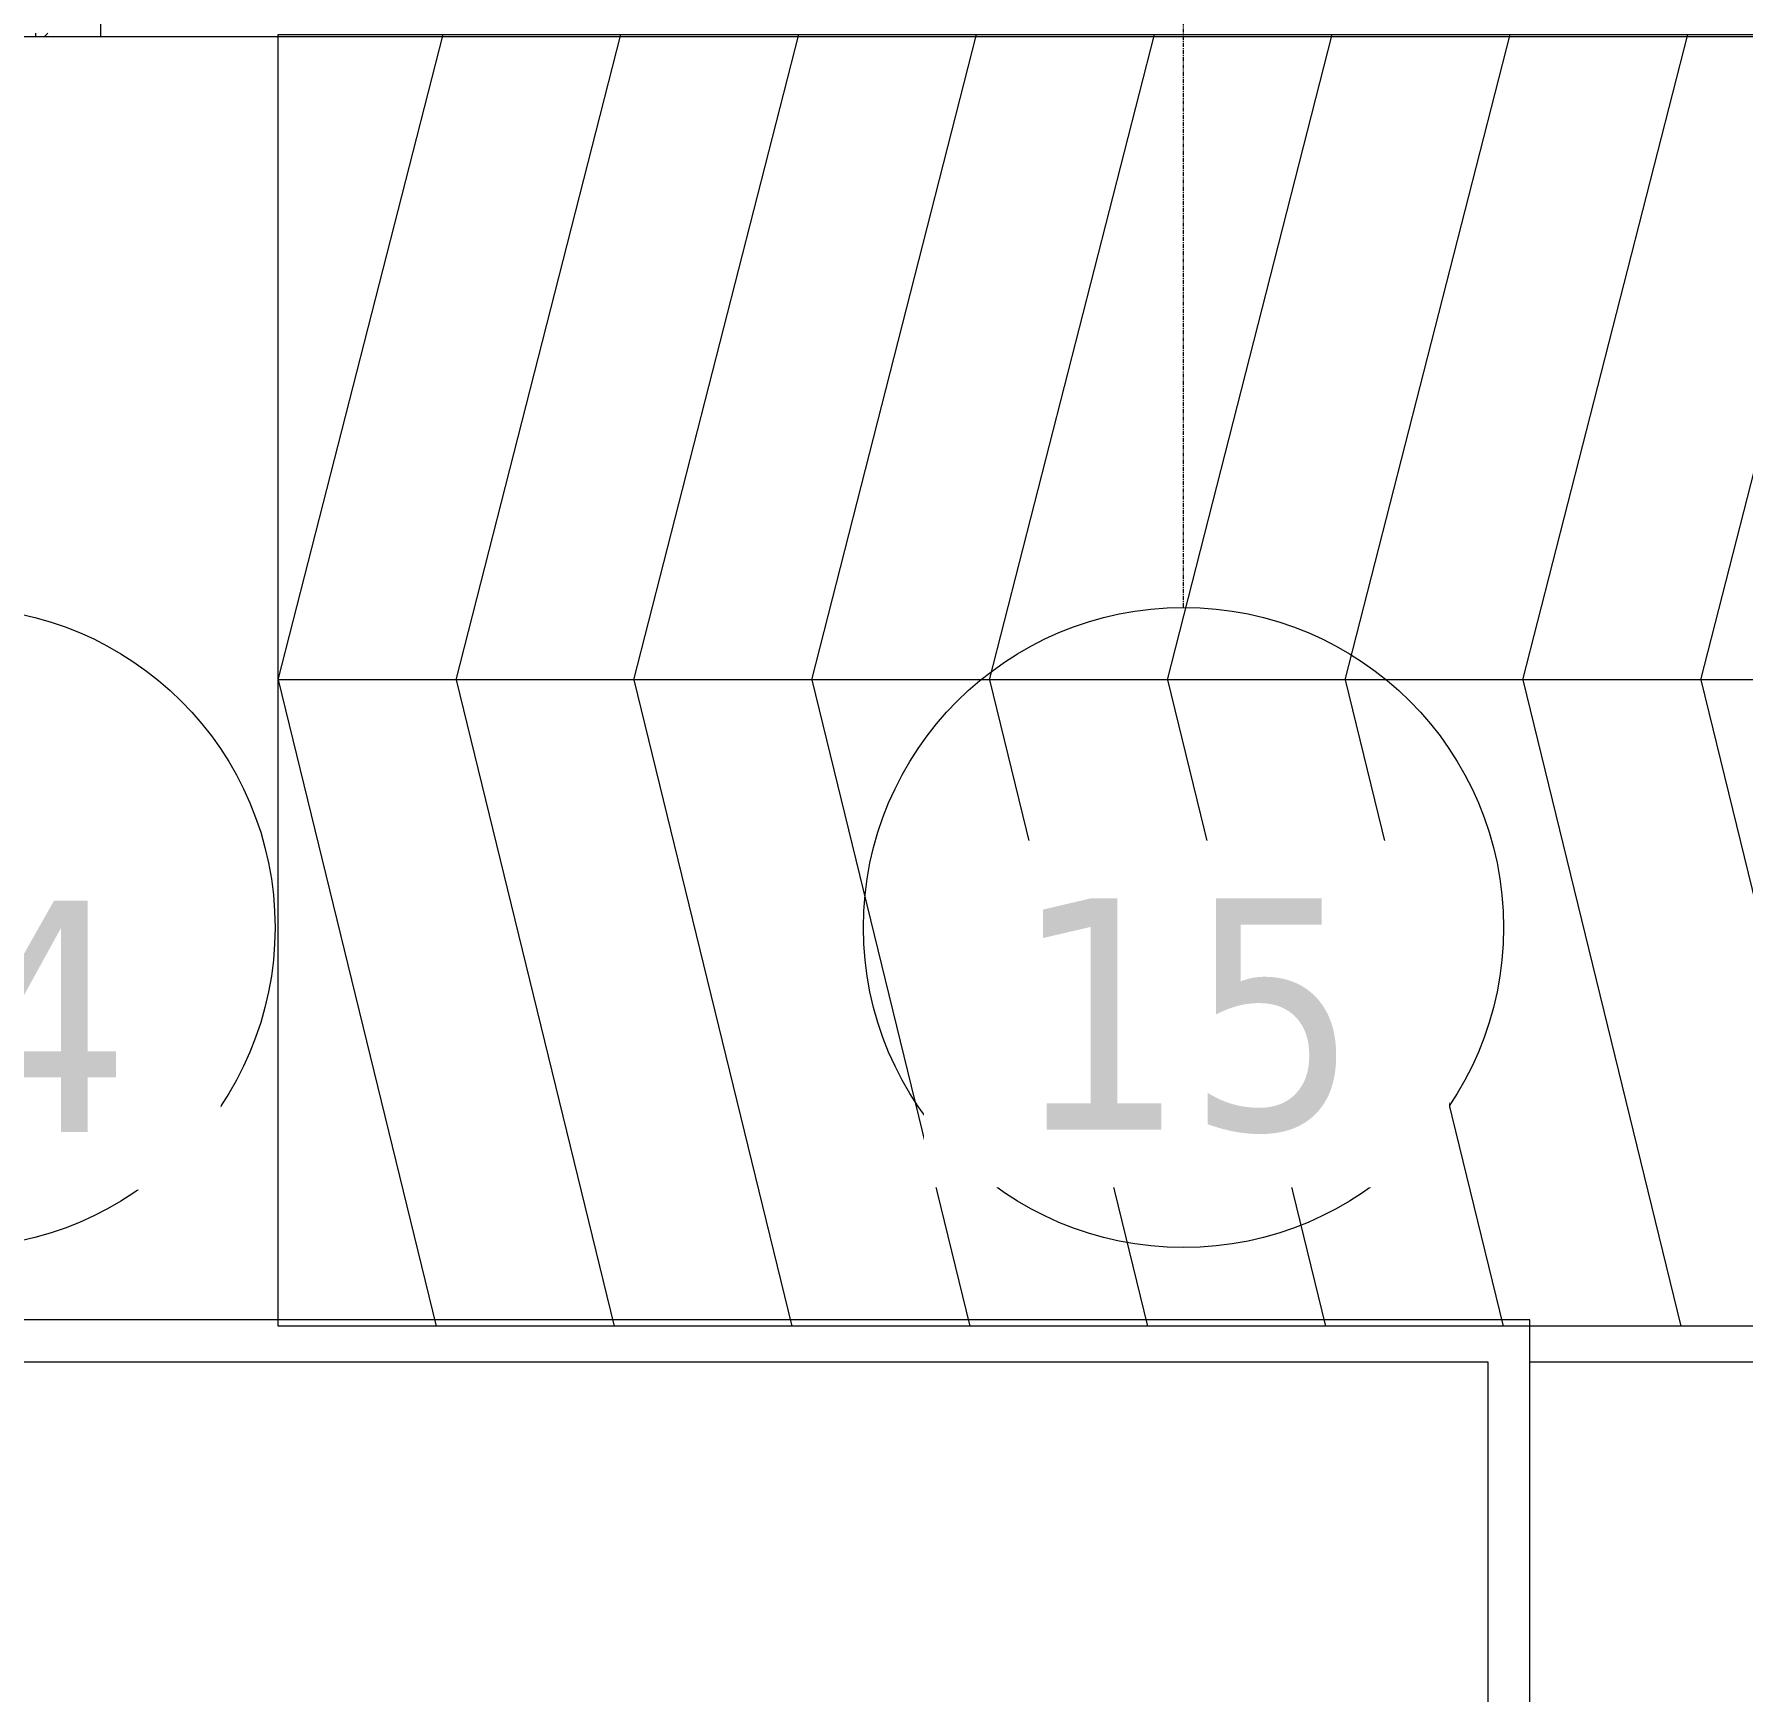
# Model space of a CAD drawing. Header units: millimetres. Extents: x 5356 to 209803, y -16346 to 109894.
# Drawn here: x 118497 to 123783, y 12106 to 17234 of the extents above; entities that cross this region are included whole.
import ezdxf

# ---------------------------------------------------------------- set-up
doc = ezdxf.new("R2010")
doc.units = ezdxf.units.MM
doc.linetypes.add('Grid Line', pattern=[22.225, 12.7, -3.175, 3.175, -3.175])
for name, color, linetype, lineweight in [('A-DETL-THIN', 151, 'Continuous', 9), ('A-FLOR', 192, 'Continuous', 9), ('A-WALL', 113, 'Continuous', 9), ('A-WALL-3', 113, 'Continuous', 18), ('A-WALL-PATT-3', 111, 'Continuous', 9), ('S-GRID-1', 1, 'Grid Line', 9), ('S-GRID-IDEN', 1, 'Continuous', 9)]:
    doc.layers.add(name, color=color, linetype=linetype, lineweight=lineweight)
doc.styles.add('Tahoma_B', font='tahomabd_0.ttf', dxfattribs={"height": 715})

# ---------------------------------------------------------------- blocks, each defined once
blk = doc.blocks.new('Grid - M_Grid Head - Circle-353313-TKCS_MB ĐỊNH VỊ MỐC TỌA ĐỘ CÔNG TRÌNH')
at = {"layer": 'S-GRID-IDEN'}
blk.add_circle((0, 0), 4.5, dxfattribs=at)

msp = doc.modelspace()

# ---------------------------------------------------------------- hatches: boundary and pattern name
at = {"layer": 'A-WALL-PATT-3'}
h = msp.add_hatch(dxfattribs=at)
h.set_pattern_fill('FP_1', color=256, style=0, pattern_type=2)
h.set_pattern_definition([(45, (0, 0), (-124.4508, 124.4508), [])])
h.paths.add_polyline_path([(118702.6, 17226.9), (118702.6, 17236.9), (118502.6, 17236.9), (118502.6, 17226.9)])
h.paths.add_polyline_path([(118702.6, 17436.9), (118702.6, 20336.9), (118502.6, 20336.9), (118502.6, 17436.9)])

# ---------------------------------------------------------------- linework, layer by layer
at = {"layer": 'A-DETL-THIN'}
for p, q in [((119252.6, 17232.3), (127252.6, 17232.3)), ((119252.6, 13236.9), (119252.6, 17232.3)), ((119252.6, 15236.9), (119762.6, 17232.3)), ((119802.6, 15236.9), (120312.6, 17232.3)), ((120352.6, 15236.9), (120862.6, 17232.3)), ((120902.6, 15236.9), (121412.6, 17232.3)), ((121452.6, 15236.9), (121962.6, 17232.3)), ((122002.6, 15236.9), (122512.6, 17232.3)), ((122552.6, 15236.9), (123062.6, 17232.3)), ((123102.6, 15236.9), (123612.6, 17232.3)), ((123652.6, 15236.9), (124162.6, 17232.3)), ((127252.6, 15236.9), (119252.6, 15236.9)), ((119252.6, 15236.9), (119741.3, 13236.9)), ((119802.6, 15236.9), (120291.3, 13236.9)), ((120352.6, 15236.9), (120841.3, 13236.9)), ((120902.6, 15236.9), (121391.3, 13236.9)), ((121452.6, 15236.9), (121941.3, 13236.9)), ((122002.6, 15236.9), (122491.3, 13236.9)), ((122552.6, 15236.9), (123041.3, 13236.9)), ((123102.6, 15236.9), (123591.3, 13236.9)), ((123652.6, 15236.9), (124141.3, 13236.9)), ((127252.6, 13236.9), (119252.6, 13236.9))]:
    msp.add_line(p, q, dxfattribs=at)
at = {"layer": 'A-FLOR'}
for p, q in [((119252.6, 13256.9), (119252.6, 17226.9)), ((123123.5, 13256.9), (115083.5, 13256.9)), ((123123.5, 8088.2), (123123.5, 13256.9)), ((125332.6, 13236.9), (123123.5, 13236.9)), ((115213.5, 13126.9), (122993.5, 13126.9)), ((122993.5, 13126.9), (122993.5, 8088.2)), ((123123.5, 13126.9), (132281.5, 13126.9))]:
    msp.add_line(p, q, dxfattribs=at)
at = {"layer": 'A-WALL'}
for p, q in [((118702.6, 17436.9), (118702.6, 17226.9)), ((118502.6, 17226.9), (118502.6, 17236.9))]:
    msp.add_line(p, q, dxfattribs=at)
at = {"layer": 'A-WALL-3'}
msp.add_line((118242.6, 17226.9), (127262.6, 17226.9), dxfattribs=at)
at = {"layer": 'S-GRID-1'}
msp.add_line((122052.6, 15460.6), (122052.6, 20960.6), dxfattribs=at)

# ---------------------------------------------------------------- block references
at = {"layer": 'S-GRID-IDEN', "xscale": 219.9999999999998, "yscale": 219.9999999999998, "zscale": 219.9999999999998}
for p in [(118252.6, 14470.6), (122052.6, 14470.6)]:
    msp.add_blockref('Grid - M_Grid Head - Circle-353313-TKCS_MB ĐỊNH VỊ MỐC TỌA ĐỘ CÔNG TRÌNH', p, dxfattribs=at)

# ---------------------------------------------------------------- next in the draw order: texts
at = {"layer": 'S-GRID-IDEN', "char_height": 715, "width": 1267.2, "attachment_point": 5, "line_spacing_factor": 0.996129, "style": 'Tahoma_B', "bg_fill": 3, "box_fill_scale": 1.25, "bg_fill_color": 256, "bg_fill_true_color": 13158600, "bg_fill_transparency": 0}
for s, insert in [('\\pt2793.99835,5587.9967,8382.0022,11176.00055,13969.9989,16763.99725,19558.00275,22352.0011,25145.99945,27939.9978,30734.0033,33528.00165,36322,39115.99835,41909.9967,44704.0022,47498.00055,50291.9989,53085.99725,55880.00275,58674.0011,61467.99945,64261.9978,67056.0033,69850.00165,72644,75437.99835,78231.9967,81026.0022,83820.00055,86613.9989,89407.99725;14', (118261.8, 14196)), ('\\pt2793.99835,5587.9967,8382.0022,11176.00055,13969.9989,16763.99725,19558.00275,22352.0011,25145.99945,27939.9978,30734.0033,33528.00165,36322,39115.99835,41909.9967,44704.0022,47498.00055,50291.9989,53085.99725,55880.00275,58674.0011,61467.99945,64261.9978,67056.0033,69850.00165,72644,75437.99835,78231.9967,81026.0022,83820.00055,86613.9989,89407.99725;15', (122061.8, 14196))]:
    msp.add_mtext(s, dxfattribs=dict(at, insert=insert))

doc.saveas('drawing.dxf')
